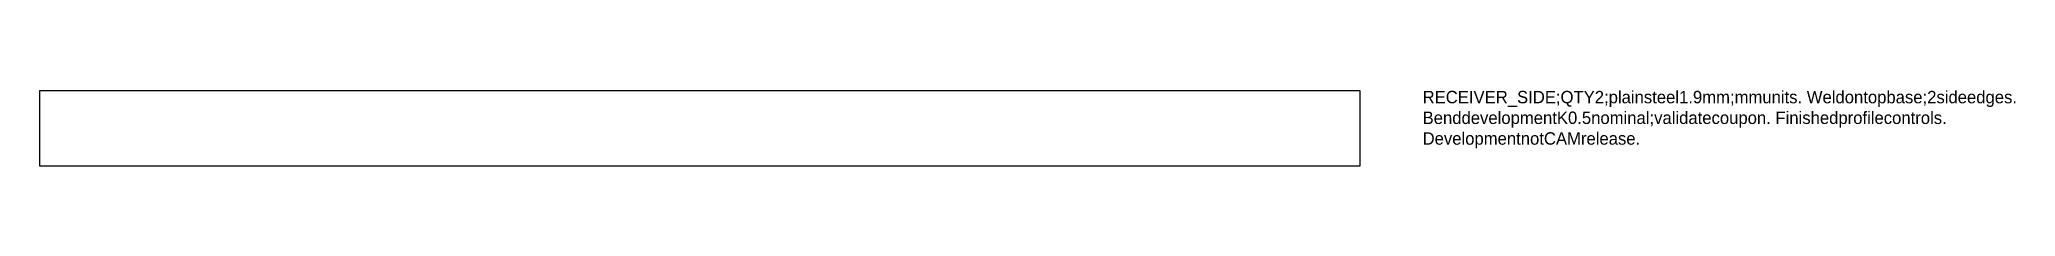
# Model space of a CAD drawing. Header units: millimetres. Extents: x 0 to 476, y 0 to 18.
import ezdxf

# ---------------------------------------------------------------- set-up
doc = ezdxf.new("R2010")
doc.units = ezdxf.units.MM
doc.layers.add('CUT_OUTER', color=7, linetype='Continuous')
doc.layers.add('SHOP_NOTES', color=7, linetype='Continuous')

msp = doc.modelspace()

# ---------------------------------------------------------------- linework, layer by layer
at = {"layer": 'CUT_OUTER'}
msp.add_lwpolyline([(0, 0), (318.1, 0), (318.1, 18.1), (0, 18.1)], close=True, dxfattribs=at)

# ---------------------------------------------------------------- texts
at = {"layer": 'SHOP_NOTES', "insert": (333.1, 18.1), "char_height": 3, "width": 160, "attachment_point": 1}
msp.add_mtext('RECEIVER_SIDE;QTY2;plainsteel1.9mm;mmunits. Weldontopbase;2sideedges. BenddevelopmentK0.5nominal;validatecoupon. Finishedprofilecontrols. DevelopmentnotCAMrelease.', dxfattribs=at)

doc.saveas('drawing.dxf')
